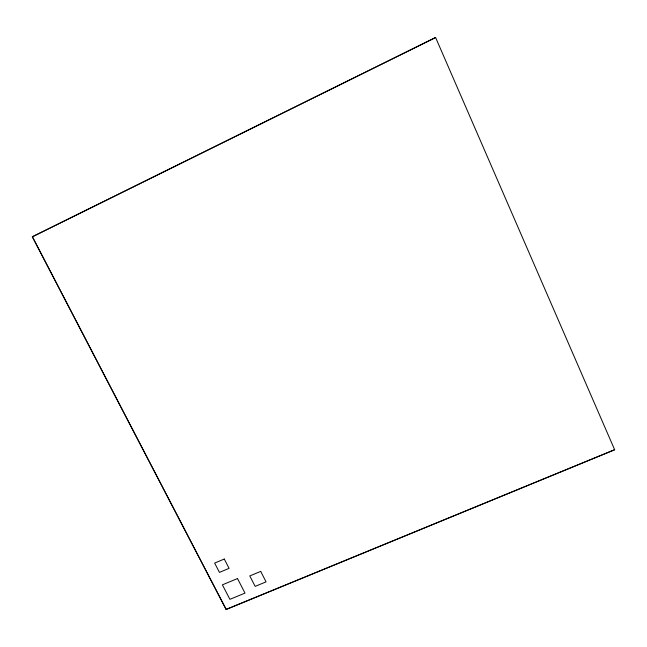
<?xml version="1.0" encoding="UTF-8"?>
<svg xmlns="http://www.w3.org/2000/svg" width="647" height="647" viewBox="0 0 647 647"><rect width="100%" height="100%" fill="white"/><g stroke="black" fill="none" stroke-linecap="round" stroke-linejoin="round"><path stroke-width="0.97" d="M226.183 609.482L32.35 236.762L226.183 609.482L614.65 449.746L435.601 37.518L32.35 236.762M435.601 37.518L32.463 236.737M226.232 609.353L614.65 449.746M224.274 559.032L214.642 563.084L219.462 572.385L229.087 568.357L224.274 559.032M237.506 578.555L222.39 584.839L229.903 599.332L245.003 593.105L237.506 578.555M260.717 571.39L249.799 575.927L255.153 586.368L266.054 581.863L260.717 571.39"/></g></svg>
